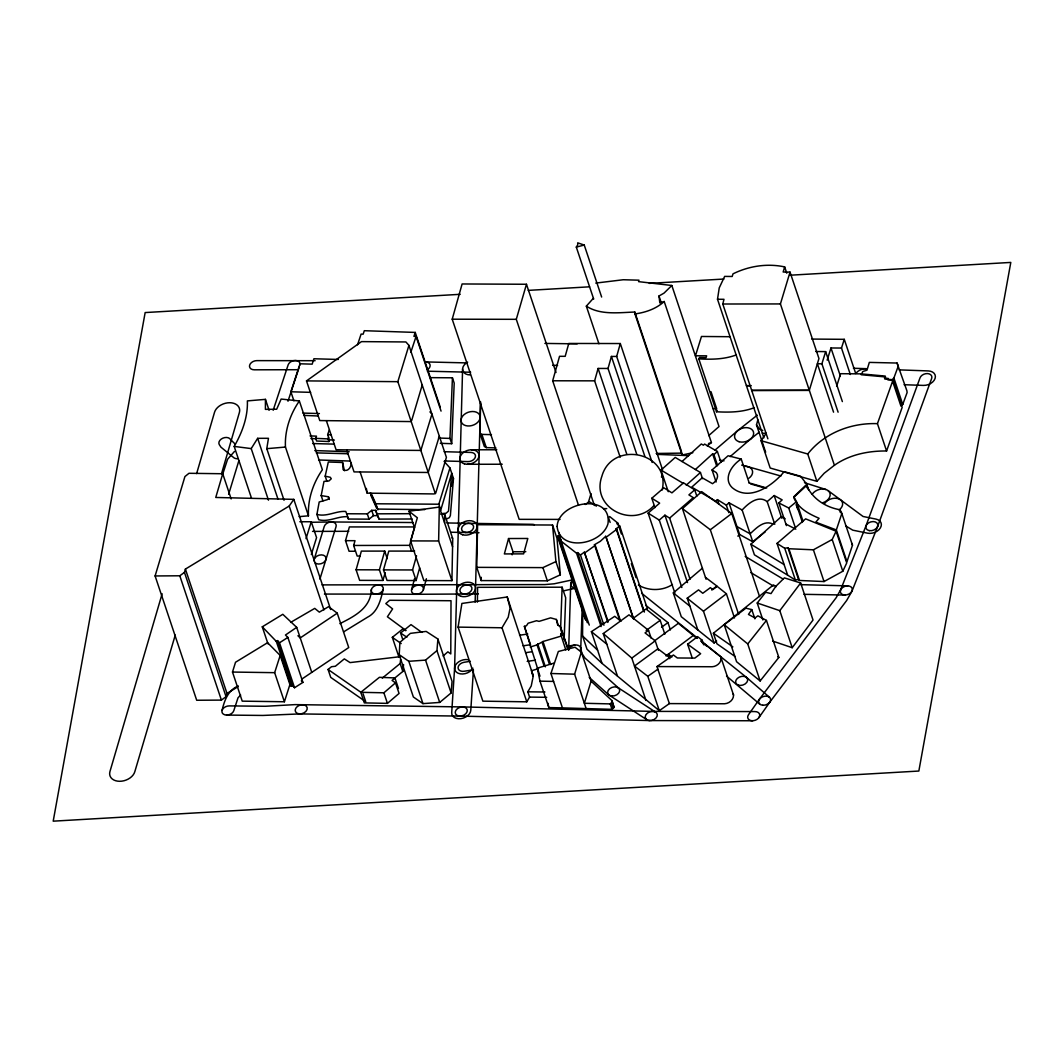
<?xml version="1.0" encoding="UTF-8"?>
<svg xmlns="http://www.w3.org/2000/svg" width="1064" height="1064" viewBox="0 0 1064 1064"><rect width="100%" height="100%" fill="white"/><g stroke="black" fill="none" stroke-linecap="round" stroke-linejoin="round"><path stroke-width="1.5" d="M251.437 497.992L234.186 446.414C242.127 432.649 248.005 417.008 247.367 400.902L265.428 399.359L265.415 409.374L276.667 409.228L281.149 399.053L299.356 400.982L322.365 469.756C313.069 483.149 307.616 499.442 308.467 515.827L299.13 516.639M692.265 658.097L687.623 644.212L697.598 636.631L702.12 640.196L700.976 641.047L720.727 656.754L733.548 695.058C733.668 699.833 729.119 703.517 724.584 703.769L669.376 703.597L659.308 710.686L602.024 663.391L586.996 649.2L582.567 635.966L582.779 609.712M477.404 602.131L477.59 587.315L562.125 587.208L565.676 597.782L564.133 639.663M408.975 511.239L417.354 517.756L410.571 540.898L423.844 580.572L451.921 580.651L438.634 540.978L439.312 507.062L408.975 511.239L414.601 528.023M444.619 522.929L444.619 514.311L440.656 514.138M451.921 580.651L452.732 538.663L444.619 514.311M476.765 567.351L477.59 524.712L552.535 525.018L556.964 538.251L560.342 574.813L547.348 580.838L481.194 580.585L476.765 567.351L542.919 567.617L555.913 561.593L552.535 525.018M481.194 580.585L481.261 577.3M480.157 417.327A9.815 6.903 -18.5 0 0 465.952 413.298A9.815 6.903 -18.5 0 0 465.686 425.613A9.815 6.903 -18.5 0 0 480.157 417.327L480.449 402.99M454.594 668.179L462.587 368.942M475.143 602.144L480.157 417.367M495.877 447.891L486.288 447.625L484.333 446.494L479.917 433.274L480.649 401.939M558.866 532.346L561.14 541.643M570.716 584.296L568.642 650.33L560.116 626.018L557.762 625.246L556.352 619.447L550.593 617.852L539.062 621.376L536.549 620.724L528.116 623.225L526.494 625.698L524.379 626.324L539.98 676.199M582.247 606.799L580.745 648.761M560.595 629.09L562.125 587.208M440.27 443.316L451.721 443.701L449.952 438.408L452.426 377.8L430.056 377.64M451.721 443.701L454.195 383.093L452.426 377.8M399.2 654.666L399.918 642.35L410.398 633.359L426.159 631.418L437.903 639.025L452.054 681.346L451.109 692.943L439.711 702.426L422.967 703.623L413.364 696.986L399.2 654.666L408.815 661.303L422.967 703.623M454.607 667.979L451.695 712.8A9.815 6.903 -18.5 0 0 460.925 718.639A9.815 6.903 -18.5 0 0 470.793 710.207L473.4 670.506M765.654 452.2L756.504 424.868L757.847 419.815M451.109 692.943L436.945 650.623L437.903 639.025M841.85 513.46L836.344 529.938L846.971 561.686L852.477 545.207L841.185 511.598L839.456 509.656C825.438 507.129 812.603 498.763 806.579 485.556L793.717 497.393C797.987 508.313 808.919 513.912 819.107 518.301L815.756 522.171L836.344 529.938M585.346 619.581L557.669 536.855L559.052 535.405M393.88 678.766L402.817 671.464L400.17 663.524L400.596 659.481M402.817 671.464L403.575 664.534M662.207 489.972C670.786 451.814 612.039 440.084 601.905 476.18C590.573 507.701 632.841 529.18 653.974 505.52M763.872 437.836L717.508 299.263L719.237 287.878L724.651 276.401L732.178 276.48L733.003 273.847C748.883 266.013 767.277 263.167 784.673 266.904L786.775 273.182M284.048 500.253L266.785 448.676L268.461 438.302L257.648 438.328L251.224 448.596L268.474 500.173M531.521 670.719L533.091 676.81L531.229 685.987L527.811 691.813L529.579 697.106L526.786 701.828L482.87 701.163L458.092 627.108L461.896 603.448L507.235 596.984L533.29 676.012L531.521 670.719L538.544 668.644M412.127 518.979L379.117 519.112L377.427 515.641L373.464 515.628L369.075 519.152L348.447 519.046L347.529 516.758C338.232 515.894 328.63 522.464 318.681 519.711L316.912 514.431L319.2 501.982L327.22 499.694L328.896 498.298L328.404 496.768L321.168 495.585L323.988 481.407L328.936 480.968L331.263 478.76L330.305 477.284L325.185 476.167L328.324 462.002L342.581 462.494L344.43 470.74M767.889 438.82L722.789 304.011L723.986 299.303L717.508 299.263M351.293 462.8C351.306 467.056 347.848 472.509 343.14 469.65L342.581 462.494M560.063 519.405L519.179 519.338L452.213 319.2L462.108 283.968L526.467 284.261L516.293 319.32L578.51 505.28M411.542 589.762L414.561 578.71M423.406 589.656L426.385 578.736M508.552 538.53L504.363 553.932L523.608 553.865L527.811 538.477L508.552 538.53L512.981 551.751L512.143 554.836M371.349 589.523C370.857 608.023 354.445 616.309 339.895 623.65M383.2 589.483C380.713 599.843 377.959 611.853 367.585 617.173L343.606 631.883M411.648 551.378L409.613 545.34L414.242 528.476M594.404 505.506L552.682 380.779L559.544 356.307L565.183 356.32L568.788 343.459L620.299 343.539L662.553 469.809M636.724 454.208L608.036 368.463L611.414 356.44L616.681 356.453L652.152 462.468M616.681 356.453L620.299 343.539M661.462 477.111L662.274 474.238M620.192 457.241L594.63 380.846L598.101 368.45L608.036 368.463M355.376 551.258L349.045 551.245L345.507 540.658L349.391 526.933L414.654 526.946M385.168 572.618L382.947 580.439L359.632 580.359L356.094 569.785L361.361 551.112L384.716 551.099L387.243 558.653M382.947 580.439L379.409 569.852L384.716 551.099M419.655 567.95L416.104 580.532L387.03 580.452L383.492 569.878L388.799 551.086L414.654 551.086M416.104 580.532L412.566 569.958L416.556 555.807M360.337 556.046L357.185 556.046L353.647 545.473L355.017 540.698L345.507 540.658M162.14 593.779L109.951 771.533A13.074 9.204 -18.5 0 0 119.567 781.295A13.074 9.204 -18.5 0 0 134.809 771.719L175.241 635.115M226.06 696.694L184.458 572.379L185.402 569.094L289.182 506.052L293.81 499.362L215.753 497.46L222.735 473.746L188.98 473.294L184.923 476.566L155.105 575.957L196.694 700.258L221.405 700.099L226.06 696.694L226.991 693.409L185.402 569.094M196.641 473.573L214.529 412.287A13.074 9.204 -18.5 0 1 229.784 402.724A13.074 9.204 -18.5 0 1 239.387 412.486L221.512 473.759M222.602 474.544L227.59 459.249L234.452 451.469M228.627 494.321L238.855 460.765M306.498 380.899L361.481 341.624L405.903 341.956L408.935 345.374L397.843 381.67L306.498 380.899L319.772 420.573L410.505 421.57L411.715 420.4L422.209 385.048M439.326 436.187L428.233 472.469L354.046 471.911L346.664 449.873L336.091 449.753L326.355 420.652M444.14 461.417L449.939 467.921L438.847 504.216L375.845 503.777L371.203 493.43M451.203 486.182L453.477 478.507L449.939 467.921M784.673 266.904L783.157 272.012L790.033 272.118L818.947 358.528L809.318 390.328L751.703 390.422L809.318 390.328M790.033 272.118L780.417 303.932L834.402 465.274L824.188 473.254L816.886 481.327L770.176 468.027L761.026 440.696L766.253 433.274L762.343 433.274M588.472 502.048L591.025 493.616M586.118 708.558L574.613 674.177L581.343 652.099L575.026 647.231L558.334 651.487L550.926 673.499L562.43 707.879L610.417 709.302L613.343 708.398L614.008 707.174L611.973 700.604L591.079 681.186L584.349 703.264L610.204 703.903L612.239 701.881L611.973 700.604M289.913 684.551L284.394 701.761L242.233 701.149L232.497 672.049L235.53 662.247L267.596 642.696L280.178 655.451L289.913 684.551L291.337 686.333L292.547 685.549L277.505 640.595L276.294 641.366L291.337 686.333M319.905 579.082L336.051 526.64A6.211 4.376 -18.5 0 0 331.529 521.972L311.632 522.278M838.1 412.194L821.9 363.795L825.651 351.625L815.742 351.492M306.02 538.637L311.26 521.759L299.822 521.719M311.326 554.517L316.567 537.626L311.26 521.759M314.173 559.345L324.254 526.481A6.211 4.376 -18.5 0 1 331.529 521.972L412.845 522.53M299.809 713.917L262.901 715.447L226.592 715.075A6.211 4.376 -18.5 0 1 222.057 710.393C224.371 700.591 228.108 689.964 238.323 685.961M827.154 360.164L830.984 347.981L841.491 348.048L850.336 374.501M841.491 348.048L844.271 339.323L811.832 339.07M836.623 386.298L840.653 373.703L860.909 373.863L885.275 376.071L884.49 378.132L888.347 378.478L887.815 379.848L893.015 380.061L902.166 407.392L886.578 450.99C868.277 450.79 849.564 454.594 834.402 465.274M284.394 701.761L274.658 672.674L280.178 655.451M293.917 400.849L290.884 391.778L299.982 363.795L312.164 364.154L313.92 358.754L338.312 359.459M273.169 410.252L288.145 364.886A6.211 4.376 -18.5 0 1 295.513 360.483A6.211 4.376 -18.5 0 1 299.862 365.258M287.985 401.234L299.343 366.814M357.544 344.803L361.095 334.096L363.157 334.163L364.314 330.705L415.239 332.42L440.23 407.1M415.239 332.42L413.936 336.37L416.077 336.437L441.068 411.116M410.877 352.118L416.077 336.437M865.963 525.962L920.028 377.826A6.211 4.376 -18.5 0 1 927.542 373.584A6.211 4.376 -18.5 0 1 931.638 378.505L877.68 526.334M310.01 435.881L316.487 436.16L315.715 438.368L316.607 441.015L328.869 441.533L327.991 438.887L328.55 437.277M328.869 441.533L329.428 439.911L327.659 434.631L329.281 429.976M893.015 380.061L877.441 423.658L886.578 450.99M893.893 378.013L898.255 366.136L897.045 363.037L869.328 362.398L866.974 370.192L862.824 371.496L861.202 374.741L885.567 376.949L884.783 379.023L892.098 379.675L893.893 378.013L902.738 404.466L900.942 406.129L892.098 379.675M902.738 404.466L907.1 392.576L906.914 390.821L897.045 363.037M570.969 583.059L572.432 579.175M866.029 525.749L840.613 589.895M877.601 526.56L852.051 590.999M777.026 543.425L784.753 548.306L787.932 547.721L788.85 548.731L813.401 549.809L832.194 539.501L836.118 531.242L805.634 518.86L777.026 543.425L787.653 575.159L795.38 580.04L798.545 579.468L799.476 580.465L824.028 581.556L842.808 571.248L846.731 562.976L836.118 531.242M754.07 407.778C742.193 412.3 729.053 412.486 716.511 411.768L698.809 358.874L699.553 357.491L706.031 357.637L706.642 355.828L695.457 355.775L701.469 336.477L730.077 336.716M716.511 411.768L717.256 410.398M840.826 589.456L836.224 597.622L759.496 699.088M851.825 591.438L846.651 600.522L769.711 702.28M530.218 647.018L537.054 644.89L542.986 641.512L561.154 636.099L560.688 634.131L562.43 631.883M526.786 701.828L502.009 627.773L508.22 617.226L510.082 608.036L507.235 596.984M299.356 400.982C290.06 414.375 284.607 430.667 285.458 447.053L308.467 515.827M593.699 299.077L576.302 247.087L577.739 244.853L577.699 242.831L584.242 245.053L601.639 297.042M751.783 609.592L748.471 614.433L755.014 617.931L757.901 615.83L766.439 620.405L778.835 657.446L760.135 680.96L736.594 661.742L724.212 624.714L745.891 608.182L751.783 609.592L754.881 618.849M759.377 699.261L748.497 714.715A6.211 4.376 -18.5 0 0 751.251 720.661A6.211 4.376 -18.5 0 0 759.496 716.551A6.211 4.376 -18.5 0 0 754.802 711.577L652.644 711.39L462.787 706.922M769.831 702.107L758.911 717.615M800.647 582.992L813.029 620.019L792.201 647.697L779.806 610.669L800.647 582.992L784.381 577.885L775.762 586.41L771.014 593.592L765.654 592.262L757.222 603.009L762.901 619.98M760.135 680.96L747.739 643.933L766.439 620.405M598.926 343.765L586.331 306.139L593.419 298.226M816.886 481.327L807.749 453.996C824.148 433.048 851.187 422.647 877.441 423.658M708.704 435.628L719.025 426.544L671.823 285.485L664.016 293.132L658.988 296.005L659.826 302.934L664.215 301.511L711.417 442.584L707.148 445.843M633.466 618.29L605.762 536.283L600.282 541.35L594.443 544.741L620.033 621.23M360.124 471.99L367.2 493.151L433.979 493.935L435.708 493.217L446.401 457.347L408.935 345.374M728.88 512.742L726.353 505.187L717.415 499.641L715.793 501.211L691.72 487.166L702.213 477.803L712.534 483.681C716.099 481.46 719.503 476.552 716.311 472.616L712.069 469.942L728.109 455.751L741.236 459.103L749.322 483.282M741.236 459.103C732.205 464.502 722.576 478.348 732.165 487.631C749.482 502.181 772.757 485.517 784.155 471.658L800.554 476.246L806.805 484.266L793.837 496.715L796.471 501.676L803.041 521.333M786.429 525.616L778.848 502.94L782.16 499.881L774.18 495.545L767.184 501.649L774.765 524.313M726.353 505.187L728.986 502.767L742.14 510.015L752.767 541.749L765.216 531.84M737.844 536.123L739.613 534.5L728.986 502.767M787.653 575.159L754.416 554.809L750.865 544.223L781.255 516.705L785.245 518.873M668.245 491.688L661.023 470.089L675.228 457.427L682.037 461.497L701.309 443.994L703.397 445.191L704.621 444.074L717.375 451.482L720.993 462.281M682.037 461.497L695.404 469.49L712.614 453.849L713.917 454.607L717.535 465.407M713.917 454.607L717.375 451.482M686.253 485.171L700.445 472.509L695.404 469.49M706.07 579.215L682.45 508.605L701.721 491.648L731.766 513.5L759.59 596.651M443.116 655.996L447.864 651.833L450.777 653.921L451.016 600.734L389.61 600.282L385.82 603.581L392.603 608.914L387.402 616.774L406.022 630.526M394.93 677.928L392.084 680.415L395.515 682.849L399.053 693.435L387.442 703.371L364.327 702.892L360.789 692.318L379.409 677.316L394.93 677.928L398.481 688.514M674.869 593.06L648.122 513.114L659.64 503.139L651.82 498.245L663.856 487.817L671.943 492.858L683.514 482.843L694.712 489.839L696.814 496.117M681.825 587.488L659.281 520.096L664.933 515.189L669.615 518.101L690.071 579.228M694.712 489.839L688.9 494.893L693.263 497.62L669.615 518.101M742.14 510.015C748.045 503.644 758.406 494.627 767.184 501.649M702.439 568.136L673.326 592.901L681.293 616.708L714.104 642.975L716.644 641.033M715.075 450.072L737.538 430.774M730.143 456.602L750.652 438.98M587.328 622.746L559.651 540.02L560.542 539.249L557.669 536.855M360.789 692.318L383.891 692.797L395.515 682.849M408.815 661.303L425.547 660.106L436.945 650.623M382.269 678.14L400.17 663.524M778.848 502.94L788.73 508.007L796.471 501.676M364.393 700.79L330.731 677.396L328.071 669.469L331.489 666.716L335.373 666.264L344.324 658.882L350.069 662.593L400.915 656.594M402.684 639.264L400.596 633.014L410.997 624.621L421.863 632.388M735.118 656.541L716.937 643.8L713.399 633.226L773.488 584.921L776.082 586.743M316.912 514.431C326.861 517.171 336.463 510.614 345.76 511.478L346.678 513.752L367.306 513.859L371.695 510.334L375.659 510.348L379.117 519.112M398.907 656.993L392.323 637.349L402.977 628.824L405.464 630.62M737.884 430.494L757.302 415.146M750.32 439.259L759.204 432.197M664.215 301.511C656.142 308.866 645.622 312.47 634.955 313.933L634.822 312.045C618.849 312.563 600.282 315.29 586.331 306.139M714.104 642.975L703.477 611.228L726.406 593.779L717.149 586.357L712.774 589.576L710.393 587.647L702.772 593.273L698.543 589.868L687.224 598.221L697.838 629.955M643.813 611.481L616.136 528.742L619.727 526.015L616.854 523.688L617.732 523.023L609.712 516.572L608.555 517.756L610.124 522.437M738.669 614.473L710.326 529.752L731.766 513.5M606.307 537.121L616.748 529.3L616.136 528.742M665.998 655.943L693.249 635.487L696.947 638.413M711.67 589.975L716.91 586.051L705.459 577.38M645.968 700.418L631.817 658.097L655.238 640.847L645.05 632.881L648.535 630.34L628.997 614.846L603.248 633.572L617.399 675.879M155.105 575.957L179.803 575.784L184.458 572.379M633.306 618.277L645.994 608.994L660.199 620.325L664.84 634.211M661.595 627.228L667.953 622.586L645.808 605.403M646.167 630.473L660.199 620.325M654.413 640.927L678.34 623.331L693.249 635.487M603.953 625.246L580.452 555.009L584.375 552.189L608.049 621.349M240.65 695.058L238.004 697.824L233.827 710.619A6.211 4.376 -18.5 0 1 226.526 715.075M585.067 552.668L595.255 545.393L594.443 544.741M669.376 703.597L656.98 666.569L673.419 654.998L677.342 657.978L694.859 658.097L700.644 653.695L687.623 644.212M669.761 657.778L657.898 648.787L634.463 666.024L647.803 676.305L657.871 669.216M267.995 643.88L262.276 626.816L282.798 614.3L296.696 627.348L285.445 635.022L287.878 637.429L302.921 682.396L294.542 687.73L292.547 685.549M301.737 679.138L348.739 647.55L337.235 613.17L328.577 606.693L319.333 612.146L314.745 608.382L290.605 622.413M337.235 613.17L300.234 637.921L297.92 635.753M602.024 663.391L591.398 631.657L614.739 616.322L620.977 621.216M294.542 687.73L279.5 642.776L287.878 637.429M226.991 693.409L237.91 686.785M559.651 540.02L576.555 553.214L577.592 552.615L580.452 555.009M672.448 584.548C662.34 591.052 648.747 591.092 638.4 585.107M440.004 509.736L441.214 508.565L451.708 473.214L448.503 511.106L446.016 513.274L441.72 513.553M736.368 354.884C724.491 359.406 711.351 359.579 698.809 358.874M708.491 443.528L711.417 442.584M554.251 663.045L537.293 668.179L539.98 681.146L548.838 707.587L562.43 707.879M446.787 518.82L449.327 517.702L450.365 515.588L453.477 478.507L451.455 476.22M576.302 247.087L584.242 245.053M692.837 452.705L682.157 455.006L634.955 313.933M573.11 579.72L554.158 583.79L544.821 584.588L322.073 584.894M575.704 588.153L564.492 590.653M595.76 283.091L623.278 279.739L637.123 280.138L638.972 280.191L638.586 281.641L671.823 285.485M470.381 661.303L464.157 662.274A6.211 4.376 -18.5 0 0 458.065 667.713A6.211 4.376 -18.5 0 0 464.09 671.264L473.427 669.801M525.643 652.697L532.173 651.687M566.527 646.34L574.733 645.05M527.199 661.422L535.378 660.159M519.564 635.248L527.771 634.011M523.102 645.821L529.673 644.837M266.785 448.676L285.458 447.053M460.233 294.316L145.156 312.563L53.2 821.169L918.844 771.041L1010.8 262.422L790.246 275.204M528.223 290.379L589.589 286.815M649.279 283.37L723.906 279.047M752.607 720.754L649.891 720.567L459.701 716.099M312.537 531.402L348.806 531.295M478.374 593.912L416.224 594.297M377.348 513.832L410.358 513.686M512.981 551.751L525.816 551.711M780.417 303.932L722.789 304.011M751.277 385.66L746.409 385.66L749.734 385.687M496.795 449.766L471.472 449.779M502.221 464.237L467.428 464.276M353.647 545.473L409.613 545.34M324.454 594.071L375.991 594.098M452.213 319.2L516.293 319.32M552.682 380.779L594.63 380.846M603.514 508.632L606.746 508.632M410.571 540.898L438.634 540.978M356.094 569.785L379.409 569.852M383.492 569.878L412.566 569.958M656.98 666.569L712.202 666.742C717.003 666.583 722.496 661.835 720.727 656.754M299.902 713.917L459.768 716.099M375.951 594.098L416.157 594.297M821.9 363.795L817.378 363.768L833.564 412.167M315.117 360.696L256.796 360.63A6.211 4.376 -18.5 0 0 249.628 365.231A6.211 4.376 -18.5 0 0 254.309 369.807L297.627 369.713M346.664 449.873L420.852 450.431L431.944 414.135L429.923 411.861M424.682 509.629L377.614 509.071L370.325 492.805M527.811 691.813L544.928 692.012M529.579 697.106L546.697 697.306M544.888 343.419L577.207 343.858M847.702 585.865L800.833 584.655M844.949 595.042L803.998 594.324M458.092 627.108L502.009 627.773M232.497 672.049L274.658 672.674M446.907 522.956L532.213 524.326A6.211 4.376 -18.5 0 1 534.354 524.698M450.75 532.239L479 532.732M713.159 408.669L715.341 408.722M539.98 681.146L553.586 681.426M425.534 361.92L467.123 362.917M427.369 371.203L470.674 372.24M462.707 706.922L295.087 704.621L265.375 706.27L229.305 705.898A6.211 4.376 -18.5 0 0 222.057 710.393M552.615 365.311L557.563 365.431M312.617 443.542L333.897 444.114M444.207 451.708L470.94 452.439A6.211 4.376 -18.5 0 1 475.315 457.188A6.211 4.376 -18.5 0 1 467.961 461.616L444.526 460.978M316.301 452.892L347.728 453.743M479.917 433.274L481.859 434.405L491.462 434.657M550.926 673.499L574.613 674.177M290.884 391.778L310.661 392.35M302.908 413.085L319.4 413.564M853.421 368.25L866.296 368.689A9.815 6.903 -18.5 0 0 856.281 372.852M438.501 438.036L449.952 438.408M314.798 450.577L349.192 451.748M318.575 459.981L349.857 461.044M899.146 369.873L928.274 370.924A9.815 6.903 -18.5 0 1 935.07 378.491A9.815 6.903 -18.5 0 1 923.392 385.407L904.107 384.716M327.659 434.631L330.957 434.75M329.428 439.911L334.375 440.097M657.047 454.381L688.608 455.645M303.799 415.386L318.149 415.997M315.715 438.368L327.991 438.887M310.887 438.528L315.755 438.74M656.182 453.464L682.024 453.118L682.157 455.006M234.186 446.414L251.224 448.596M719.557 460.127L724.025 460.845M451.894 537.958L452.586 538.118M741.661 465.101L747.713 466.617M761.026 440.696L807.749 453.996M747.965 466.697L780.936 476.034M804.477 482.71L825.864 489.48M750.679 483.974L764.763 487.964M749.202 482.91L766.692 488.03M757.222 603.009L779.806 610.669M772.624 641.06L792.201 647.697M762.755 430.401L759.736 429.311L756.504 424.868M772.77 523.967C763.819 519.791 756.012 528.396 750.107 533.809L736.953 526.574M785.924 524.1L795.819 529.167M777.704 656.834L778.835 657.446M739.613 534.5L752.767 541.749M661.023 470.089L683.447 483.495M745.186 556.379L783.171 579.095M750.785 572.565L773.289 586.025M750.865 544.223L784.101 564.585M659.281 520.096L648.122 513.114M618.131 687.703L655.77 712.255M609.207 695.191L646.766 719.69M400.596 633.014L406.874 637.23M584.655 504.017L585.293 504.442L589.203 501.689L596.438 506.105M361.733 692.864L328.071 669.469M713.399 633.226L732.87 646.872M392.323 637.349L401.208 643.574M827.991 490.557L863.064 516.479L876.031 519.112A9.815 6.903 -18.5 0 1 880.394 527.89A9.815 6.903 -18.5 0 1 867.612 533.184L852.769 530.165L845.627 525.869M682.45 508.605L710.326 529.752M671.863 657.033L668.285 654.227L669.775 658.683M701.881 642.31L706.829 646.207M687.224 598.221L703.477 611.228M673.326 592.901L689.871 606.148M641.645 593.26L697.279 637.895M701.163 641.007L746.436 677.342M726.526 676.079L759.683 704.089M235.25 444.167L230.555 439.525A6.211 4.376 -18.5 0 0 222.722 438.222A6.211 4.376 -18.5 0 0 219.264 444.579L220.966 447.186L233.774 457.666A6.211 4.376 -18.5 0 0 237.831 458.69M591.398 631.657L606.786 644.146M724.212 624.714L747.739 643.933M746.529 677.409L769.525 697.292M603.248 633.572L631.817 658.097M618.61 688.076L584.868 657.938L581.848 653.243L580.678 647.896M589.23 677.422L608.714 694.819M582.567 635.966L597.596 650.171M301.298 680.787L302.921 682.396M262.276 626.816L276.294 641.366M277.505 640.595L279.5 642.776M370.764 495.146L376.736 508.446M851.799 543.332L852.477 545.207M733.123 693.781L733.548 695.058M844.271 339.323L855.722 373.544M830.984 347.981L840.361 375.978M825.651 351.625L842.369 401.58M839.456 509.656L840.467 512.688M832.194 539.501L842.808 571.248M806.805 484.266L808.826 490.318M806.579 485.556L807.589 488.589M813.401 549.809L824.028 581.556M796.364 504.269L802.429 522.411M796.244 504.948L797.761 509.483M788.73 508.007L795.313 527.651M774.18 495.545L781.761 518.221M788.85 548.731L799.476 580.465M787.932 547.721L798.545 579.468M784.753 548.306L795.38 580.04M711.005 391.725L716.724 408.842M712.614 453.849L716.75 466.192M658.988 296.005L661.09 302.269M712.069 469.942L716.112 482.032M717.415 499.641L718.932 504.176M700.445 472.509L702.506 478.68M634.822 312.045L681.492 451.548M726.406 593.779L734.493 617.958M664.933 515.189L687.49 582.58M611.414 356.44L644.797 456.217M702.12 640.196L703.663 644.824M651.82 498.245L654.959 507.648M598.101 368.45L626.789 454.195M667.953 622.586L670.413 629.928M619.727 526.015L647.404 608.754M617.732 523.023L621.389 533.955M631.311 563.614L636.019 577.659M655.238 640.847L658.39 650.25M616.748 529.3L644.425 612.026M648.535 630.34L651.155 638.174M526.467 284.261L556.007 372.506M605.762 536.283L633.452 619.009M647.803 676.305L659.308 710.686M595.255 545.393L620.325 620.325M584.375 552.189L607.877 622.427M577.592 552.615L601.612 624.422M576.555 553.214L601.107 626.576M560.542 539.249L589.27 625.1M557.775 535.791L585.971 620.073M612.239 701.881L614.008 707.174M611.574 703.105L613.343 708.398M610.204 703.903L611.973 709.196M555.913 561.593L560.342 574.813M581.343 652.099L591.291 681.798M542.919 567.617L547.348 580.838M560.116 626.018L567.83 649.053M561.1 630.593L562.617 635.128M556.352 619.447L558.414 625.592M560.688 634.131L565.782 649.918M481.859 434.405L486.288 447.625M542.986 641.512L550.7 664.548M542.188 642.643L549.383 664.136M537.679 643.787L545.38 666.822M537.054 644.89L544.249 666.397M524.379 626.324L530.55 644.744M397.843 381.67L435.309 493.63M438.847 504.216L440.868 510.255M439.312 507.062L452.586 546.736M375.845 503.777L377.866 509.829M375.659 510.348L377.427 515.641M425.547 660.106L439.711 702.426M371.695 510.334L373.464 515.628M367.306 513.859L369.075 519.152M346.678 513.752L348.447 519.046M325.185 476.167L326.954 481.46M328.404 496.768L329.295 499.415M321.168 495.585L322.937 500.878M383.891 692.797L387.442 703.371M265.428 399.359L269.086 410.292M363.09 693.808L365.75 701.735M293.81 499.362L330.665 609.512M289.182 506.052L323.935 609.898M257.648 438.328L278.037 499.282M296.696 627.348L311.739 672.302M222.735 473.746L231.154 498.923M179.803 575.784L221.405 700.099M547.92 703.184L548.838 707.587M366.349 488.403L367.2 493.151M812.178 494.268A9.815 6.903 -18.5 0 1 828.271 490.77A9.815 6.903 -18.5 0 1 822.565 502.86M824.666 503.472A9.815 6.903 -18.5 0 1 839.15 499.003A9.815 6.903 -18.5 0 1 839.177 509.949M472.921 668.179A9.815 6.903 -18.5 0 1 460.273 673.858A9.815 6.903 -18.5 0 1 455.459 665.213A9.815 6.903 -18.5 0 1 468.213 659.707M425.44 361.92A6.211 4.376 -18.5 0 1 430.042 364.819A6.211 4.376 -18.5 0 1 427.289 369.807M575.052 587.98A6.211 4.376 -18.5 0 1 572.565 580.851M568.814 649.439A6.211 4.376 -18.5 0 1 576.688 644.997A6.211 4.376 -18.5 0 1 580.186 650.556M469.823 374.9A9.815 6.903 -18.5 0 1 462.654 370.033A9.815 6.903 -18.5 0 1 467.655 362.119M314.08 561.114A6.211 4.376 -18.5 0 1 321.474 554.876A6.211 4.376 -18.5 0 1 324.946 561.313A6.211 4.376 -18.5 0 1 314.891 562.63M744.454 466.325A9.815 6.903 -18.5 0 1 752.288 470.248A9.815 6.903 -18.5 0 1 749.003 478.162M557.097 526.481C559.957 552.376 601.878 544.808 607.97 523.754C612.279 492.472 558.334 501.357 557.097 526.481M649.093 720.514A6.211 4.376 -18.5 0 0 657.246 714.316A6.211 4.376 -18.5 0 0 647.457 713.093A6.211 4.376 -18.5 0 0 649.093 720.514M762.848 705.259A6.211 4.376 -18.5 0 0 770.496 698.729A6.211 4.376 -18.5 0 0 760.467 698.077A6.211 4.376 -18.5 0 0 762.848 705.259M739.081 441.706A9.815 6.903 -18.5 0 0 753.658 433.553A9.815 6.903 -18.5 0 0 739.573 429.364A9.815 6.903 -18.5 0 0 739.081 441.706M844.191 594.989A6.211 4.376 -18.5 0 0 852.304 588.764A6.211 4.376 -18.5 0 0 842.489 587.594A6.211 4.376 -18.5 0 0 844.191 594.989M459.023 716.032A6.211 4.376 -18.5 0 0 467.229 709.888A6.211 4.376 -18.5 0 0 457.48 708.597A6.211 4.376 -18.5 0 0 459.023 716.032M461.005 596.319A9.815 6.903 -18.5 0 0 475.488 588.046A9.815 6.903 -18.5 0 0 461.297 584.003A9.815 6.903 -18.5 0 0 461.005 596.319M299.05 713.864A6.211 4.376 -18.5 0 0 307.177 707.666A6.211 4.376 -18.5 0 0 297.388 706.469A6.211 4.376 -18.5 0 0 299.05 713.864M464.489 463.877A9.815 6.903 -18.5 0 0 479 455.658A9.815 6.903 -18.5 0 0 464.862 451.548A9.815 6.903 -18.5 0 0 464.489 463.877M462.641 534.766A9.815 6.903 -18.5 0 0 477.138 526.534A9.815 6.903 -18.5 0 0 462.973 522.451A9.815 6.903 -18.5 0 0 462.641 534.766M375.246 594.058A6.211 4.376 -18.5 0 0 383.226 587.727A6.211 4.376 -18.5 0 0 373.344 586.716A6.211 4.376 -18.5 0 0 375.246 594.058M465.42 532.452A6.211 4.376 -18.5 0 0 473.56 526.254A6.211 4.376 -18.5 0 0 463.771 525.044A6.211 4.376 -18.5 0 0 465.42 532.452M611.853 696.016A6.211 4.376 -18.5 0 0 619.567 689.525A6.211 4.376 -18.5 0 0 609.566 688.807A6.211 4.376 -18.5 0 0 611.853 696.016M869.288 530.63A6.211 4.376 -18.5 0 0 877.84 524.778A6.211 4.376 -18.5 0 0 868.317 523.049A6.211 4.376 -18.5 0 0 869.288 530.63M737.964 685.003A6.211 4.376 -18.5 0 0 747.646 680.468A6.211 4.376 -18.5 0 0 739.32 677.09A6.211 4.376 -18.5 0 0 737.964 685.003M415.399 594.257A6.211 4.376 -18.5 0 0 423.445 587.98A6.211 4.376 -18.5 0 0 413.59 586.889A6.211 4.376 -18.5 0 0 415.399 594.257M463.971 594.005A6.211 4.376 -18.5 0 0 471.871 587.647A6.211 4.376 -18.5 0 0 461.949 586.703A6.211 4.376 -18.5 0 0 463.971 594.005"/></g></svg>
